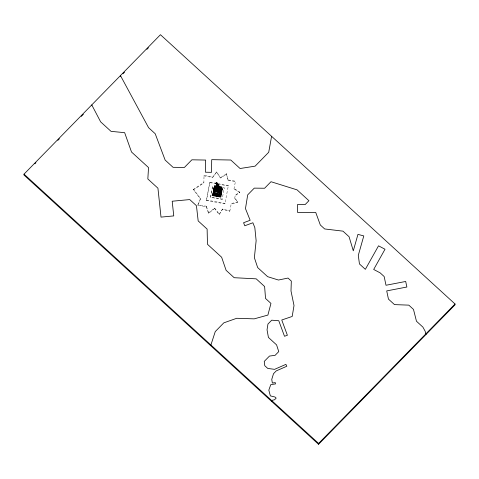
<?xml version="1.0" encoding="UTF-8"?>
<svg xmlns="http://www.w3.org/2000/svg" width="479" height="479" viewBox="0 0 479 479"><rect width="100%" height="100%" fill="white"/><g stroke="black" fill="none" stroke-linecap="round" stroke-linejoin="round"><path stroke-width="0.36" stroke-dasharray="2.4 1.8" d="M208.575 213.383L208.605 212.939L214.64 208.018L214.604 208.461L208.575 213.383L206.353 206.647L197.719 205.323L200.497 198.935L193.474 189.804L203.856 182.924L204.036 175.422L212.67 177.05L216.771 171.883L220.526 178.092L226.501 174.176L226.537 173.739L220.562 177.649M193.474 189.804L193.504 189.361L203.892 182.481L203.856 182.924M197.719 205.323L200.533 198.492L193.504 189.361M200.497 198.935L200.533 198.492M204.036 175.422L204 175.865L212.64 177.487L216.771 171.883M217.676 183.589L228.363 185.529L224.938 203.844L206.419 200.485L209.844 182.164L214.826 183.068M206.353 206.647L206.389 206.204L197.755 204.886M206.419 200.485L209.844 182.164M210.562 197.318L212.7 185.822L210.562 197.318L222.136 199.42L224.274 187.924L222.831 187.66M212.64 177.487L212.67 177.05M219.166 214.55L222.466 209.03L229.812 210.856L229.782 211.299L222.436 209.473L219.166 214.55L214.604 208.461M222.136 199.42L222.16 199.096L210.586 196.995M222.436 209.473L222.466 209.03M224.25 188.247L224.274 187.924M224.938 203.844L224.974 203.407L206.455 200.042M228.142 179.942L235.482 181.2L235.452 181.643L228.112 180.385L226.537 173.739M228.363 185.529L228.327 185.972L219.071 184.289M237.895 201.869L231.273 203.575L231.237 204.018L237.859 202.312L234.728 198.001L237.859 202.312M239.716 192.534L233.992 188.924L234.021 188.481L239.745 192.091L239.716 192.534L235.219 195.666L235.255 195.222L239.745 192.091M234.692 198.444L235.255 195.222M233.992 188.924L235.482 181.2M229.782 211.299L231.273 203.575M209.808 182.607L214.796 183.511M214.64 208.018L219.196 214.107M216.742 172.326L220.526 178.092M206.389 206.204L208.605 212.939M226.501 174.176L228.112 180.385"/><path stroke-width="0.72" d="M217.43 186.091L216.664 186.283L218.687 188.235L219.089 191.492L216.753 191.372L216.448 190.696L216.753 191.372L219.807 192.115L219.771 192.63L214.849 192.019L213.394 192.983L220.496 194.276L221.819 187.163L218.975 186.648M216.664 183.655L218.61 185.205L218.897 186.038L218.861 186.481L218.634 185.816L218.837 186.702L217.765 187.523L217.819 187.169C218.352 185.852 217.083 184.128 216.346 184.014C215.185 182.78 216.448 184.535 216.993 183.792L217.125 183.026L216.598 182.595L215.951 182.816L215.819 183.583L216.041 183.265L216.819 184.816L217.58 185.026L216.58 184.996L217.496 184.637L216.598 182.595M216.688 186.678L216.203 188.319L217.101 189.319M216.825 186.511L214.712 185.876L217.556 186.391M214.885 191.498L214.849 192.019L215.831 186.529L214.658 191.175L219.478 192.33L220.496 194.276L221.819 187.163L218.957 186.9M213.394 192.983L220.496 194.276M24.01 174.146L23.95 174.991L318.553 444.29L454.99 304.854L455.05 304.009L160.447 34.71L24.01 174.146L318.613 443.446L318.553 444.29M91.699 105.745L91.764 104.907L100.656 121.87L111.026 131.348L124.648 132.671L131.515 152.011L148.532 167.566L147.837 178.966L157.938 188.199L161.01 217.113L173.751 215.909L172.189 201.228L189.732 199.575L196.444 205.707L198.174 220.915L207.12 229.094L207.473 244.29L221.639 257.241L226.106 270.33L234.177 277.706L256.211 278.844L264.612 286.526L265.54 298.459L270.958 303.417L267.887 315.08L254.211 318.858L236.722 318.284L223.807 322.852L215.257 331.588L210.676 345.682M120.397 76.424L120.457 75.58L148.58 127.683L155.208 133.743L165.135 160.064L173.063 167.315L184.421 167.428L191.881 159.8L205.659 160.064L205.473 172.218L211.52 172.338L211.712 159.657L230.794 160.022L240.081 168.512L255.133 166.147L268.719 152.262L271.593 136.305M212.64 195.636L214.149 187.445L215.496 187.69M220.813 196.498L212.963 195.073L214.382 187.295L212.993 194.636L220.597 196.013L220.562 196.45L221.987 188.678L220.597 196.013M214.119 187.816L214.149 187.445M220.478 195.181L213.784 193.965L215.029 186.594L216.424 186.846M214.352 187.732L214.382 187.295M214.622 191.696L214.658 191.175M215.029 186.594L213.784 193.965M215.46 187.265L215.502 186.744M216.682 190.75L216.095 190.714C216.64 189.019 215.011 190.69 216.885 190.744L217.514 190.127L218.125 190.229L219.095 188.798L218.687 188.235M216.4 183.768L216.041 183.265M216.442 183.403L216.49 183.062M216.52 183.026L216.538 182.816M217.125 183.026L216.993 183.792L216.622 183.541L216.52 184.122L216.203 183.762M218.274 185.044L218.22 185.547M219.442 192.851L220.705 193.007L220.609 188.199L220.418 187.361L218.454 187.008M220.166 193.803L220.071 195.103L220.322 193.756M220.609 188.199L220.418 187.361M222.22 189.289L222.25 188.918L220.741 197.108L213.317 195.755M221.987 188.678L222.202 189.157M271.515 401.294L271.575 400.45L274.569 399.755L276.173 398.115L274.952 397.001L270.342 395.894L268.827 390.134L270.785 384.613L275.497 383.93L275.281 382.595L272.341 383.02L271.755 379.374L273.509 373.692L276.257 370.89L286.795 366.255L285.903 364.369L274.575 369.351L267.749 368.429L264.767 365.699L264.246 361.411L269.479 356.065L275.102 355.334L278.754 351.604L276.587 344.898L268.426 337.432L267.043 329.809L267.953 324.032L271.719 320.188L278.772 320.732L284.496 336.258L287.388 335.276L281.76 320.002L292.19 316.457L294.016 305.542L290.998 290.981L291.322 281.095L288.005 278.06L278.455 280.035L267.629 276.676L257.666 267.569L254.373 257.708L256.133 240.715L254.834 227.639L252.876 222.765L244.787 225.771L243.566 222.729L250.158 220.28L245.464 208.61L247.709 194.851L254.277 188.133L264.606 188.241L270.988 181.721L297.064 189.864L308.925 200.707L305.165 204.557L297.531 204.503L297.513 212.377L315.757 212.502L320.325 224.986L324.66 228.956L342.964 231.147L349.065 236.728L353.298 250.822L357.957 234.363L363.789 235.931L358.286 255.385L359.454 263.953L365.351 269.342L378.53 245.823L385.014 249.242L373.686 269.461L380.152 272.868L384.152 276.527L386.002 285.256L405.695 281.466L406.869 287.023L386.715 290.903L388.445 299.094L394.48 304.608L408.809 305.141L413.485 309.416L416.467 321.229L422.903 327.115L425.154 331.24L426.047 334.432M217.616 189.121L217.753 187.72L217.514 189.115M217.286 186.349L216.49 185.96L218.113 185.648L218.717 186.271L218.741 187.576L220.55 188.475L218.681 190.534L217.322 191.187L216.448 190.696L216.987 190.75M217.484 189.48L215.819 190.367L217.484 189.48L217.753 187.72L216.885 190.744L218.125 190.229M216.095 190.714L215.897 190.091M218.316 185.798L218.831 186.708L218.328 186.678L217.789 187.403L216.664 187.205L216.664 186.283L218.113 185.648L218.927 188.966L218.681 190.534L217.358 191.019L216.448 190.696M217.304 186.469L217.232 186.9L217.807 187.169L218.831 186.708L217.777 187.355L217.256 186.433L217.807 187.169C218.819 185.984 216.897 185.104 217.304 186.846L217.777 187.355L218.831 186.708M218.562 186.223L218.616 186.852L218.717 186.271L218.083 185.954M218.616 186.852L218.113 185.648L218.693 186.75L217.765 187.523L217.37 186.948L217.592 185.732L218.089 185.696L217.478 184.367L217.747 185.439L217.083 184.361C216.981 185.421 218.214 185.307 217.574 185.882M212.963 195.073L214.712 185.876M216.286 182.936L216.173 183.265M216.724 183.014L216.724 183.361M217.526 186.032L217.448 187.097L217.819 187.169C216.646 186.816 218.101 185.445 216.963 184.894L217.406 185.798M219.771 192.63L220.645 187.684M221.058 189.085L221.316 187.738L218.52 187.229M220.579 192.408L220.837 191.061M219.137 190.169L220.55 188.475L219.095 187.367L220.603 187.9M217.358 191.019L217.46 190.055L217.095 189.852M219.095 188.798L218.681 190.534L219.196 189.882L218.825 190.097M217.472 187.097L217.203 188.055L217.508 186.672M217.328 186.547L216.783 187.217L217.292 186.553M217.34 186.906L216.975 187.852L217.4 187.014M219.089 191.492L219.58 190.265M215.861 188.732L216.251 190.043L216.017 188.445M215.837 190.007L216.322 189.846M216.957 186.014L216.107 187.241L216.268 187.852M217.813 184.69L218.322 184.672L218.897 186.038L218.316 184.96M34.895 163.806L35.937 162.74M57.827 140.371L59.39 138.772M81.28 116.397L83.364 114.271M122.989 73.766L124.552 72.173M146.879 49.349L148.442 47.762M318.613 443.446L455.05 304.009M215.706 190.211L216.742 189.391C218.274 189.63 217.143 188.852 217.981 189.289L217.646 188.379L216.364 187.564M217.945 189.696L218.927 188.966M217.646 188.379L218.436 188.002M216.436 183.343L216.239 183.182M216.352 183.9L216.999 183.679M215.831 190.403L216.197 190.091M216.748 191.271L219.807 192.109M220.382 187.882L221.633 188.109M221.22 189.037L221.627 189.109M213.879 192.66L215.275 192.917M212.664 195.264L220.765 196.737M217.574 186.409L218.484 186.636M217.37 186.948L217.789 187.403M216.646 189.714L217.227 189.959L216.742 189.391M218.658 187.433L218.999 187.6M217.807 187.169L217.304 186.846L217.765 187.523M216.58 184.996L216.927 186.121M213.299 194.282L220.394 195.677L213.299 194.282"/></g></svg>
